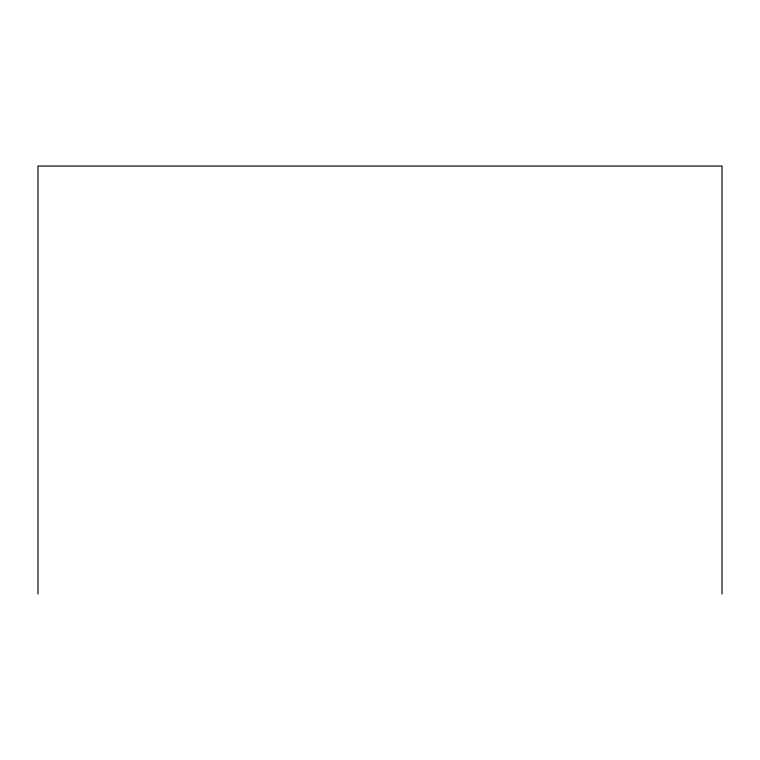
<?xml version="1.0" encoding="UTF-8"?>
<svg xmlns="http://www.w3.org/2000/svg" width="760" height="760" viewBox="0 0 760 760"><rect width="100%" height="100%" fill="white"/><g stroke="black" fill="none" stroke-linecap="round" stroke-linejoin="round"><path stroke-width="1.14" d="M722 593.94L722 166.06L38 166.06L38 593.94"/></g></svg>
